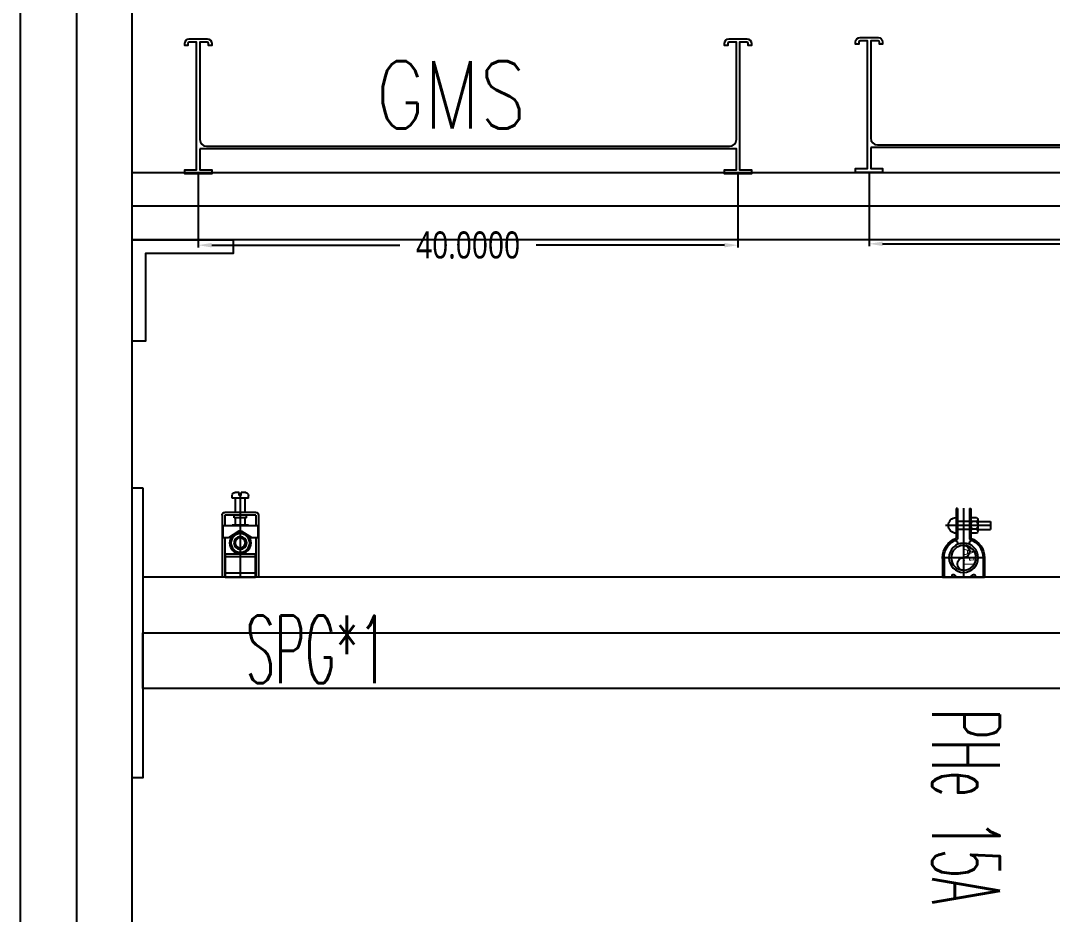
# Model space of a CAD drawing. Extents: x -3080 to 28500, y -1326 to 31609.
# Drawn here: x 22726.7 to 22803.2, y 26375 to 26441.2 of the extents above; entities that cross this region are included whole.
import ezdxf
from ezdxf.enums import TextEntityAlignment as Align
from ezdxf.xclip import XClip

# ---------------------------------------------------------------- set-up
doc = ezdxf.new("R2010")
doc.units = 0
doc.header["$LTSCALE"] = 100
doc.header["$XCLIPFRAME"] = 2
doc.linetypes.add('188K-SM-07-F10-MECH-CR PIPE-Y2257103$0$AP7P1-SM-08-FNN-120-A(4)-SMP$0$18P2-SM-08-FNN-320-A(9)-20190318-JEN$0$SM-08-FNN-300-A(9)-JEN$0$15P6-SM-08-FNN-320-A(10)-UIS-TCM$0$15P6-SM-08-FNN-320-A(10)-UIS-TCM$0$15P6-SM-08-FNN-320-A(10)-UIS-TCM$0$15P6-SM-08-FNN-320-A(10)-UIS-TCM$0$15P6-SM-08-FNN-320-A(10)-UIS-TCM$0$15P6-SM-08-FNN-320-A(10)-UIS-TCM$0$15P6-SM-08-FNN-320-A(10)-UIS-TCM$0$8$0$F14P7-08-FNN-08-001_SPG$0$CENTER', pattern=[50.800000000000004, 31.75, -6.35, 6.35, -6.35])
doc.linetypes.add('188K-SM-07-F10-MECH-CR PIPE-Y2257103$0$AP7P1-SM-08-FNN-120-A(4)-SMP$0$18P2-SM-08-FNN-320-A(9)-20190318-JEN$0$SM-08-FNN-300-A(9)-JEN$0$15P6-SM-08-FNN-320-A(10)-UIS-TCM$0$15P6-SM-08-FNN-320-A(10)-UIS-TCM$0$15P6-SM-08-FNN-320-A(10)-UIS-TCM$0$15P6-SM-08-FNN-320-A(10)-UIS-TCM$0$15P6-SM-08-FNN-320-A(10)-UIS-TCM$0$15P6-SM-08-FNN-320-A(10)-UIS-TCM$0$15P6-SM-08-FNN-320-A(10)-UIS-TCM$0$8$0$F14P7-08-FNN-08-001_SPG$0$HIDDEN', pattern=[9.524999999999999, 6.35, -3.175])
for name, color, linetype in [('0-xref', 8, 'Continuous'), ('188K-SM-07-F10-MECH-CR PIPE-Y2257103$0$0-BG', 6, 'Continuous'), ('188K-SM-07-F10-MECH-CR PIPE-Y2257103$0$0-Y-CCD', 5, 'Continuous'), ('188K-SM-07-F10-MECH-CR PIPE-Y2257103$0$AP7P1-SM-08-FNN-120-A(4)-SMP$0$18P2-SM-08-FNN-320-A(9)-20190318-JEN$0$SM-08-FNN-300-A(9)-JEN$0$15P6-SM-08-FNN-320-A(10)-UIS-TCM$0$15P6-SM-08-FNN-320-A(10)-UIS-TCM$0$15P6-SM-08-FNN-320-A(10)-UIS-TCM$0$15P6-SM-08-FNN-320-A(10)-UIS-TCM$0$15P6-SM-08-FNN-320-A(10)-UIS-TCM$0$8$0$F14P7-08-FNN-08-001_SPG$0$G-SPG_C-20%F2+N2#AC201', 120, 'Continuous'), ('188K-SM-07-F10-MECH-CR PIPE-Y2257103$0$DIM', 3, 'Continuous'), ('188K-SM-07-F10-MECH-CR PIPE-Y2257103$0$H-TXT', 7, 'Continuous'), ('188K-SM-07-F10-MECH-CR PIPE-Y2257103$0$SH-LINE-130', 2, 'Continuous'), ('188K-SM-07-F10-MECH-CR PIPE-Y2257103$0$UPW_PVDF', 7, 'Continuous'), ('188K-SM-07-F10-MECH-CR PIPE-Y2257103$0$X-S-FAB_SL ALL$0$ASP_8', 8, 'Continuous')]:
    doc.layers.add(name, color=color, linetype=linetype)
doc.styles.add('188K-SM-07-F10-MECH-CR PIPE-Y2257103$0$AA-TXT', font='romans.shx', dxfattribs={"bigfont": 'chineset.shx'})
doc.styles.add('188K-SM-07-F10-MECH-CR PIPE-Y2257103$0$AP6A-SM-08-FNN-300-A(18)-BAY$0$15P6-SM-08-FNN-100-A(D)-UIS-TCM$0$SM-08-FNN-300-0_WWT(8)$0$SIMPLEX', font='SIMPLEX.shx', dxfattribs={"width": 0.7})
doc.styles.add('188K-SM-07-F10-MECH-CR PIPE-Y2257103$0$Standard', font='', dxfattribs={"width": 0.8})
doc.styles.get('188K-SM-07-F10-MECH-CR PIPE-Y2257103$0$Standard').set_extended_font_data('Microsoft JhengHei')
doc.dimstyles.new('188K-SM-07-F10-MECH-CR PIPE-Y2257103$0$Standard', dxfattribs={"dimtxt": 0.18, "dimasz": 0.18, "dimexe": 0.18, "dimexo": 0.0625, "dimgap": 0.09, "dimtad": 0, "dimtih": 1, "dimtoh": 1, "dimdec": 4, "dimzin": 0, "dimdsep": 46, "dimtxsty": '188K-SM-07-F10-MECH-CR PIPE-Y2257103$0$Standard', "dimcen": 0.09, "dimadec": 0, "dimazin": 0, "dimtfac": 1, "dimtdec": 4, "dimtofl": 0, "dimtmove": 0, "dimatfit": 3, "dimfxl": 1, "dimtolj": 1, "dimtzin": 0, "dimarcsym": 0})

# ---------------------------------------------------------------- blocks, each defined once
blk = doc.blocks.new('188K-SM-07-F10-MECH-CR PIPE-Y2257103$0$X-S-FAB_SL ALL')
at = {"layer": '188K-SM-07-F10-MECH-CR PIPE-Y2257103$0$X-S-FAB_SL ALL$0$ASP_8'}
blk.add_line((18261.47860065383, -73033.97692126504), (18261.47860065383, -72848.97692126504), dxfattribs=at)
blk = doc.blocks.new('*D1544')
at = {"layer": '188K-SM-07-F10-MECH-CR PIPE-Y2257103$0$DIM', "color": 0, "lineweight": -2, "transparency": 16777216}
for p, q in [((-3.827021247335479e-18, -0.0625), (-3.351807272807642e-16, -5.473916683800262)), ((60, -0.0625), (60, -5.473916683800262)), ((0.9999999999999997, -5.293916683800262), (24.97957708049113, -5.293916683800262)), ((59, -5.293916683800262), (35.02042291950887, -5.293916683800262))]:
    blk.add_line(p, q, dxfattribs=at)
at = {"layer": '188K-SM-07-F10-MECH-CR PIPE-Y2257103$0$DIM', "color": 0, "transparency": 16777216}
for points in [[(0.9999999999999997, -5.127250017133595), (0.9999999999999997, -5.460583350466929), (-3.241589060884381e-16, -5.293916683800262)], [(59, -5.127250017133595), (59, -5.460583350466929), (60, -5.293916683800262)]]:
    blk.add_solid(points, dxfattribs=at)
at = {"layer": 'DefPoints', "color": 0, "transparency": 16777216}
for p in [(0, 0), (60, 0), (60, -5.293916683800262)]:
    blk.add_point(p, dxfattribs=at)
at = {"layer": '188K-SM-07-F10-MECH-CR PIPE-Y2257103$0$DIM', "color": 0, "transparency": 16777216, "insert": (30, -5.293916683800262), "char_height": 2, "attachment_point": 5, "style": '188K-SM-07-F10-MECH-CR PIPE-Y2257103$0$Standard'}
blk.add_mtext('\\A1;60.0000', dxfattribs=at)
blk = doc.blocks.new('*D272')
at = {"layer": '188K-SM-07-F10-MECH-CR PIPE-Y2257103$0$DIM', "color": 0, "lineweight": -2, "transparency": 16777216}
for p, q in [((-3.827021247335479e-18, -0.0625), (-3.351807272807642e-16, -5.473916683800262)), ((40, -0.0625), (40, -5.473916683800262)), ((0.9999999999999997, -5.293916683800262), (14.94478854024557, -5.293916683800262)), ((39, -5.293916683800262), (25.05521145975443, -5.293916683800262))]:
    blk.add_line(p, q, dxfattribs=at)
at = {"layer": '188K-SM-07-F10-MECH-CR PIPE-Y2257103$0$DIM', "color": 0, "transparency": 16777216}
for points in [[(0.9999999999999997, -5.127250017133595), (0.9999999999999997, -5.460583350466929), (-3.241589060884381e-16, -5.293916683800262)], [(39, -5.127250017133595), (39, -5.460583350466929), (40, -5.293916683800262)]]:
    blk.add_solid(points, dxfattribs=at)
at = {"layer": 'DefPoints', "color": 0, "transparency": 16777216}
for p in [(0, 0), (40, 0), (40, -5.293916683800262)]:
    blk.add_point(p, dxfattribs=at)
at = {"layer": '188K-SM-07-F10-MECH-CR PIPE-Y2257103$0$DIM', "color": 0, "transparency": 16777216, "insert": (20, -5.293916683800262), "char_height": 2, "attachment_point": 5, "style": '188K-SM-07-F10-MECH-CR PIPE-Y2257103$0$Standard'}
blk.add_mtext('\\A1;40.0000', dxfattribs=at)
blk = doc.blocks.new('188K-SM-07-F10-MECH-CR PIPE-Y2257103$0$SEC-P-Clamp-15A')
at = {"color": 0, "linetype": 'ByBlock'}
for p, q in [((-5.5, 50.84137674618978), (-5.5, 28.84137674618978)), ((-4.5, 50.84137674618978), (-5.5, 50.84137674618978)), ((-4.5, 50.84137674618978), (-4.5, 28.13404875209017)), ((4.5, 50.84137674618978), (4.5, 28.13404875209017)), ((4.5, 50.84137674618978), (5.5, 50.84137674618978)), ((5.5, 50.84137674618978), (5.5, 28.84137674618978)), ((-10.5, 41.34137674618978), (-19.91546366972398, 41.34137674618978)), ((-19.91546366972398, 41.34137674618978), (-19.91546366972398, 35.34137674618978)), ((-10.5, 42.67150376511199), (-10.5, 34.01124972726757)), ((-6.299999999999272, 44.11487943808606), (-9.700000000000728, 44.11487943808606)), ((-9.700000000000728, 41.22812809213792), (-6.299999999999272, 41.22812809213792)), ((-4.5, 41.34137674618978), (4.5, 41.34137674618978)), ((-10.5, 35.34137674618978), (-19.91546366972398, 35.34137674618978)), ((-9.700000000000728, 35.45462540024164), (-6.299999999999272, 35.45462540024164)), ((-9.700000000000728, 32.5678740542935), (-6.299999999999272, 32.5678740542935)), ((-4.5, 35.34137674618978), (4.5, 35.34137674618978)), ((-15.5, 14.34999999998763), (-15.5, 0)), ((-14.5, 14.34999999998763), (-14.5, 0)), ((14.5, 14.34999999998763), (14.5, 0)), ((15.5, 14.34999999998763), (15.5, 0)), ((15.5, 0), (-15.5, 0)), ((-8.5, 1.085786437626666), (-8.5, 0)), ((-5, 0), (-6.792893218815152, 1.792893218815152)), ((5, 0), (6.792893218815152, 1.792893218815152)), ((8.5, 1.085786437626666), (8.5, 0))]:
    blk.add_line(p, q, dxfattribs=at)
at = {"color": 1, "linetype": 'ByBlock'}
for p, q in [((0, 51.0749094921448), (0, 0)), ((-19.91546366972398, 38.34137674618978), (13.44448189458853, 38.34137674618978)), ((-16.37344840898004, 14.34999999997672), (16.37344840885635, 14.34999999997672))]:
    blk.add_line(p, q, dxfattribs=at)
at = {"color": 0, "linetype": 'ByBlock'}
for radius in [10.85, 9.199999999999998]:
    blk.add_circle((-7.275957614183426e-11, 14.34999999998763), radius, dxfattribs=at)
for centre, radius, start, end in [((-8.797916666666424, 42.67150376511199), 1.702083333333331, 122.0046278307419, 237.9953721692581), ((-4.891666666666424, 38.34137674618978), 5.608333333333333, 149.020901138302, 210.979098861698), ((-7.202083333333576, 42.67150376511199), 1.702083333333335, 302.0046278307419, 57.99537216925814), ((-11.10833333333358, 38.34137674618978), 5.608333333333319, 329.020901138302, 30.97909886169807), ((5.5, 38.34137674618978), 5.773502691896233, 270, 90), ((-8.797916666666424, 34.01124972726757), 1.702083333333329, 122.0046278307419, 237.9953721692581), ((-7.202083333333576, 34.01124972726757), 1.70208333333333, 302.0046278307419, 57.99537216925814), ((0, 14.34999999999854), 15.5, 110.7835595958652, 180), ((0, 14.34999999999854), 14.5, 108.0800126244778, 180), ((-6.325000000011642, 25.33407938793971), 1.825000000011642, 299.9345875653077, 119.935170273452), ((-6.184563972055912e-11, 18.94999999998254), 4.600000000005911, 90, 270), ((0, 14.34999999999854), 14.5, 0, 71.91998737552218), ((6.324999999866122, 25.33407938793971), 1.825000000011642, 60.06482972654796, 240.0654124346923), ((0, 14.34999999999854), 15.5, 0, 69.21644040413479), ((-6.184563972055912e-11, 9.749999999989086), 4.600000000005911, 270, 90), ((-7.5, 1.085786437626666), 1, 45, 180), ((7.5, 1.085786437626666), 1, 0, 135)]:
    blk.add_arc(centre, radius, start, end, dxfattribs=at)
at = {"color": 2, "linetype": 'ByBlock', "style": '188K-SM-07-F10-MECH-CR PIPE-Y2257103$0$Standard', "width": 0.75}
blk.add_text('15A', height=8, rotation=90, dxfattribs=at).set_placement((-4.000000000061846, 14.14999999998327), align=Align.MIDDLE)
blk = doc.blocks.new('*U252')
at = {"color": 0}
blk.add_blockref('188K-SM-07-F10-MECH-CR PIPE-Y2257103$0$SEC-P-Clamp-15A', (0, 0), dxfattribs=at)
blk = doc.blocks.new('188K-SM-07-F10-MECH-CR PIPE-Y2257103$0$AP7P1-SM-08-FNN-120-A(4)-SMP$0$18P2-SM-08-FNN-320-A(9)-20190318-JEN$0$SM-08-FNN-300-A(9)-JEN$0$15P6-SM-08-FNN-320-A(10)-UIS-TCM$0$15P6-SM-08-FNN-320-A(10)-UIS-TCM$0$15P6-SM-08-FNN-320-A(10)-UIS-TCM$0$15P6-SM-08-FNN-320-A(10)-UIS-TCM$0$15P6-SM-08-FNN-320-A(10)-UIS-TCM$0$15P6-SM-08-FNN-320-A(10)-UIS-TCM$0$15P6-SM-08-FNN-320-A(10)-UIS-TCM$0$8$0$F14P7-08-FNN-08-001_SPG$0$TubeClamp-6+10')
at = {"color": 0, "linetype": 'ByBlock'}
for p, q in [((-3.999999999999756, 47.64388270715062), (-0.7499999999996918, 47.64388270715062)), ((-0.7499999999996918, 45.64388270715062), (-0.7499999999996918, 47.64388270715062)), ((0.7500000000003082, 47.64388270715062), (4.000000000000242, 47.64388270715062)), ((0.7500000000003082, 45.64388270715062), (0.7500000000003082, 47.64388270715062)), ((-5.999999999999756, 43.64388270715064), (-5.999999999999756, 45.64388270715064)), ((-5.999999999999758, 43.64388270715062), (6.000000000000242, 43.64388270715062)), ((-3.500000000000206, 33.00000000000185), (-3.499999999999825, 43.64388270715062)), ((-0.7499999999996918, 45.64388270715062), (0.7500000000003082, 45.64388270715062)), ((3.499999999999794, 33.00000000000186), (3.500000000000175, 43.64388270715062)), ((6.000000000000242, 43.64388270715061), (6.000000000000242, 45.64388270715061)), ((-13.50000000000014, 31.00000000000189), (-13.50000000000014, 1.859845610852062e-12)), ((-11.50000000000014, 33.00000000000189), (11.49999999999986, 33.0000000000018)), ((-11.50000000000014, 31.00000000000189), (-11.49999999999919, 23.14388270715127)), ((-11.50000000000014, 31.00000000000189), (11.49999999999986, 31.0000000000018)), ((-4.499999999999998, 29.00000000000186), (-4.50000000000029, 31.00000000000172)), ((4.5, 29.00000000000183), (4.49999999999971, 31.00000000000197)), ((11.49999999999986, 31.0000000000018), (11.50000000000081, 23.14388270714959)), ((13.49999999999986, 31.0000000000018), (13.49999999999986, 1.77635683940025e-12)), ((-12.94999999999925, 23.14388270715139), (12.9500000000013, 23.14388270714949)), ((-12.94999999999925, 23.14388270714957), (-12.94999999999925, 14.14388270714957)), ((-5.999999999999756, 23.6438827071508), (6.000000000000243, 23.64388270715044)), ((-5.999999999999756, 23.6438827071508), (-5.999999999999756, 23.14388270714898)), ((-4.499999999999998, 29.00000000000186), (4.500000000000001, 29.00000000000183)), ((-3.499999999999294, 23.64388270715073), (-3.499999999999999, 29.00000000000185)), ((3.500000000000706, 23.64388270715052), (3.500000000000001, 29.00000000000183)), ((6.000000000000243, 23.64388270715044), (6.000000000000243, 23.14388270715044)), ((12.9500000000013, 23.14388270714949), (12.9500000000013, 14.14388270714767)), ((-0.9999999999994298, 19.14388270715135), (-8.749999999999957, 14.14388270714956)), ((-1.000000000002158, 19.14388270714953), (0.9999999999978417, 19.14388270714953)), ((1.00000000000057, 19.14388270714953), (8.750000000000952, 14.1438827071495)), ((-12.94999999999925, 14.14388270714957), (-8.749999999999957, 14.14388270714956)), ((-11.49999999999861, 14.14388270714957), (-11.49999999999923, 1.859845610852062e-12)), ((8.750000000000043, 14.1438827071495), (12.9500000000013, 14.14388270714949)), ((11.50000000000048, 14.14388270714949), (11.49999999999986, 1.77635683940025e-12)), ((-11.00000000000014, -12.1000000000003), (10.99999999999986, -12.10000000000038))]:
    blk.add_line(p, q, dxfattribs=at)
at = {"color": 1, "linetype": '188K-SM-07-F10-MECH-CR PIPE-Y2257103$0$AP7P1-SM-08-FNN-120-A(4)-SMP$0$18P2-SM-08-FNN-320-A(9)-20190318-JEN$0$SM-08-FNN-300-A(9)-JEN$0$15P6-SM-08-FNN-320-A(10)-UIS-TCM$0$15P6-SM-08-FNN-320-A(10)-UIS-TCM$0$15P6-SM-08-FNN-320-A(10)-UIS-TCM$0$15P6-SM-08-FNN-320-A(10)-UIS-TCM$0$15P6-SM-08-FNN-320-A(10)-UIS-TCM$0$15P6-SM-08-FNN-320-A(10)-UIS-TCM$0$15P6-SM-08-FNN-320-A(10)-UIS-TCM$0$8$0$F14P7-08-FNN-08-001_SPG$0$CENTER'}
blk.add_line((3.07468937862601e-13, 47.64984669893542), (-1.403321903126198e-13, -15.2000000000007), dxfattribs=at)
at = {"color": 8, "linetype": '188K-SM-07-F10-MECH-CR PIPE-Y2257103$0$AP7P1-SM-08-FNN-120-A(4)-SMP$0$18P2-SM-08-FNN-320-A(9)-20190318-JEN$0$SM-08-FNN-300-A(9)-JEN$0$15P6-SM-08-FNN-320-A(10)-UIS-TCM$0$15P6-SM-08-FNN-320-A(10)-UIS-TCM$0$15P6-SM-08-FNN-320-A(10)-UIS-TCM$0$15P6-SM-08-FNN-320-A(10)-UIS-TCM$0$15P6-SM-08-FNN-320-A(10)-UIS-TCM$0$15P6-SM-08-FNN-320-A(10)-UIS-TCM$0$15P6-SM-08-FNN-320-A(10)-UIS-TCM$0$8$0$F14P7-08-FNN-08-001_SPG$0$HIDDEN'}
for p, q in [((-13.49999999999923, 1.859845610852062e-12), (-13.50000000000014, -14.99999999999811)), ((-11.49999999999923, 1.859845610852062e-12), (-11.50000000000014, -14.99999999999811)), ((-11.00000000000014, 1.859845610852062e-12), (10.99999999999986, 1.859845610852062e-12)), ((11.49999999999986, 1.77635683940025e-12), (11.49999999999986, -14.9999999999982)), ((13.49999999999986, 1.77635683940025e-12), (13.49999999999986, -14.9999999999982)), ((-13.50000000000014, -14.99999999999811), (-11.50000000000014, -14.99999999999811)), ((11.49999999999986, -14.9999999999982), (13.49999999999986, -14.9999999999982))]:
    blk.add_line(p, q, dxfattribs=at)
at = {"color": 0, "linetype": 'ByBlock'}
blk.add_lwpolyline([(-11.00000000000014, 2.399999999999677), (-11.00000000000014, -15.20000000000066), (10.99999999999986, -15.20000000000074), (10.99999999999986, 2.399999999999594)], close=True, dxfattribs=at)
for centre, radius in [((-1.567964581371801e-13, 10.33999999999964), 7.94), ((-1.567964581371801e-13, 10.33999999999964), 6.94), ((1.726618847897043e-12, 10.33999999999963), 4.76), ((1.726618847897043e-12, 10.33999999999963), 3.76)]:
    blk.add_circle(centre, radius, dxfattribs=at)
for centre, start, end in [((-3.999999999999756, 45.64388270715064), 90, 179.9999999999962), ((4.000000000000242, 45.64388270715061), 0, 90), ((-11.50000000000014, 31.00000000000189), 90, 180), ((11.49999999999986, 31.0000000000018), 0, 90)]:
    blk.add_arc(centre, 2, start, end, dxfattribs=at)
blk = doc.blocks.new('*U1543')
blk.add_lwpolyline([(0.1199999999953434, 1.840000000011059), (0.1199999999953434, 0.3000000000029104), (1, 0.3000000000029104), (1, 0), (-1, 0), (-1, 0.3000000000029104), (-0.1199999999953434, 0.3000000000029104), (-0.1199999999953434, 9.760000000023865), (-0.6600000000034925, 9.760000000023865, 0.4142135623739158), (-0.7600000000093132, 9.660000000018044), (-0.7600000000093132, 9.500000000021828), (-1, 9.500000000021828), (-1, 9.660000000018044, -0.4142135623739149), (-0.6600000000034925, 10.00000000002183), (0.6600000000034925, 10.00000000002183, -0.414213562373095), (1, 9.66000000002532), (1, 9.500000000021828), (0.7600000000093132, 9.500000000021828), (0.7600000000093132, 9.660000000018044, 0.4142135623730947), (0.6600000000034925, 9.760000000023865), (0.1199999999953434, 9.760000000023865), (0.1199999999953434, 2.540000000008149, 0.4142135623730945), (0.6199999999953434, 2.040000000008149), (59.38000000000466, 2.040000000008149, 0.4142135623730958), (59.88000000000466, 2.540000000008149), (59.88000000000466, 9.760000000023865), (59.33999999999651, 9.760000000023865, 0.4142135623739222), (59.23999999999069, 9.660000000018044), (59.23999999999069, 9.500000000021828), (59, 9.500000000021828), (59, 9.660000000018044, -0.4142135623739085), (59.33999999999651, 10.00000000002183), (60.66000000000349, 10.00000000002183, -0.4142135623730948), (61, 9.660000000018044), (61, 9.500000000021828), (60.76000000000931, 9.500000000021828), (60.76000000000931, 9.660000000018044, 0.414213562373095), (60.66000000000349, 9.760000000023865), (60.11999999999534, 9.760000000023865), (60.11999999999534, 0.3000000000029104), (61, 0.3000000000029104), (61, 0), (59, 0), (59, 0.3000000000029104), (59.88000000000466, 0.3000000000029104), (59.88000000000466, 1.840000000011059)], format="xyb", close=True)
at = {"layer": '188K-SM-07-F10-MECH-CR PIPE-Y2257103$0$DIM'}
dim = blk.add_linear_dim(base=(60, -5.293916683800262), p1=(0, 0), p2=(60, 0), dimstyle='188K-SM-07-F10-MECH-CR PIPE-Y2257103$0$Standard', override={"dimtxt": 2, "dimasz": 1, "dimfxl": 0.1}, dxfattribs=at)
dim.commit()
dim.dimension.update_dxf_attribs({"geometry": '*D1544', "text_midpoint": (30, -5.293916683800262)})
blk = doc.blocks.new('*U271')
blk.add_lwpolyline([(0.1199999999953434, 1.840000000011059), (0.1199999999953434, 0.3000000000029104), (1, 0.3000000000029104), (1, 0), (-1, 0), (-1, 0.3000000000029104), (-0.1199999999953434, 0.3000000000029104), (-0.1199999999953434, 9.760000000023865), (-0.6600000000034925, 9.760000000023865, 0.4142135623739158), (-0.7600000000093132, 9.660000000018044), (-0.7600000000093132, 9.500000000021828), (-1, 9.500000000021828), (-1, 9.660000000018044, -0.4142135623739149), (-0.6600000000034925, 10.00000000002183), (0.6600000000034925, 10.00000000002183, -0.414213562373095), (1, 9.66000000002532), (1, 9.500000000021828), (0.7600000000093132, 9.500000000021828), (0.7600000000093132, 9.660000000018044, 0.4142135623730947), (0.6600000000034925, 9.760000000023865), (0.1199999999953434, 9.760000000023865), (0.1199999999953434, 2.540000000008149, 0.4142135623730945), (0.6199999999953434, 2.040000000008149), (39.38000000000466, 2.040000000008149, 0.4142135623730958), (39.88000000000466, 2.540000000008149), (39.88000000000466, 9.760000000023865), (39.33999999999651, 9.760000000023865, 0.4142135623739222), (39.23999999999069, 9.660000000018044), (39.23999999999069, 9.500000000021828), (39, 9.500000000021828), (39, 9.660000000018044, -0.4142135623739085), (39.33999999999651, 10.00000000002183), (40.66000000000349, 10.00000000002183, -0.4142135623730948), (41, 9.660000000018044), (41, 9.500000000021828), (40.76000000000931, 9.500000000021828), (40.76000000000931, 9.660000000018044, 0.414213562373095), (40.66000000000349, 9.760000000023865), (40.11999999999534, 9.760000000023865), (40.11999999999534, 0.3000000000029104), (41, 0.3000000000029104), (41, 0), (39, 0), (39, 0.3000000000029104), (39.88000000000466, 0.3000000000029104), (39.88000000000466, 1.840000000011059)], format="xyb", close=True)
at = {"layer": '188K-SM-07-F10-MECH-CR PIPE-Y2257103$0$DIM'}
dim = blk.add_linear_dim(base=(40, -5.293916683800262), p1=(0, 0), p2=(40, 0), dimstyle='188K-SM-07-F10-MECH-CR PIPE-Y2257103$0$Standard', override={"dimtxt": 2, "dimasz": 1, "dimfxl": 0.1}, dxfattribs=at)
dim.commit()
dim.dimension.update_dxf_attribs({"geometry": '*D272', "text_midpoint": (20, -5.293916683800262)})
blk = doc.blocks.new('188K-SM-07-F10-MECH-CR PIPE-Y2257103$0$PVD-1')
at = {"layer": '188K-SM-07-F10-MECH-CR PIPE-Y2257103$0$SH-LINE-130', "ltscale": 0.1}
blk.add_line((4014.239958137037, -72906.4769212651), (3894.239958137037, -72906.4769212651), dxfattribs=at)
for points in [[(3885.979958137028, -73013.97692126504), (3885.979958137046, -72789.77692126506), (3890.109958137044, -72789.77692126506), (3890.109958137025, -73013.97692126504)], [(3894.239958137023, -73013.97692126504), (3894.239958137041, -72789.77692126506), (3890.109958137044, -72789.77692126506), (3890.109958137025, -73013.97692126504)], [(4014.239958137037, -72908.9769212651), (3894.239958137037, -72908.9769212651), (3894.239958137037, -72903.9769212651), (4014.239958137037, -72903.9769212651)], [(3894.239958137037, -72908.9769212651), (3901.739958137037, -72908.9769212651), (3901.739958137037, -72909.9769212651), (3895.239958137037, -72909.9769212651), (3895.239958137037, -72916.4769212651), (3894.239958137037, -72916.4769212651)], [(3895.039958137015, -72927.35925616353), (3895.039958137015, -72948.85925616353), (3894.239958137026, -72948.85925616353), (3894.239958137026, -72927.35925616353)], [(4014.239958137026, -72933.97925616354), (3895.039958137015, -72933.97925616354), (3895.039958137015, -72938.10925616353), (4014.239958137026, -72938.10925616353)], [(4014.239958137026, -72942.23925616354), (3895.039958137015, -72942.23925616354), (3895.039958137015, -72938.10925616353), (4014.239958137026, -72938.10925616353)]]:
    blk.add_lwpolyline(points, close=True, dxfattribs=at)
at = {"layer": '188K-SM-07-F10-MECH-CR PIPE-Y2257103$0$0-BG', "xscale": -0.1, "yscale": 0.1, "zscale": 0.1}
blk.add_blockref('*U252', (3955.860931250085, -72933.97925616354), dxfattribs=at)
at = {"layer": '188K-SM-07-F10-MECH-CR PIPE-Y2257103$0$0-Y-CCD', "color": 5}
for name, p in [('*U1543', (3948.860776366346, -72903.9769212651)), ('*U271', (3899.140776366337, -72904.079254632))]:
    blk.add_blockref(name, p, dxfattribs=at)
at = {"layer": '188K-SM-07-F10-MECH-CR PIPE-Y2257103$0$AP7P1-SM-08-FNN-120-A(4)-SMP$0$18P2-SM-08-FNN-320-A(9)-20190318-JEN$0$SM-08-FNN-300-A(9)-JEN$0$15P6-SM-08-FNN-320-A(10)-UIS-TCM$0$15P6-SM-08-FNN-320-A(10)-UIS-TCM$0$15P6-SM-08-FNN-320-A(10)-UIS-TCM$0$15P6-SM-08-FNN-320-A(10)-UIS-TCM$0$15P6-SM-08-FNN-320-A(10)-UIS-TCM$0$8$0$F14P7-08-FNN-08-001_SPG$0$G-SPG_C-20%F2+N2#AC201', "xscale": -0.09999999999854498, "yscale": 0.09999999999854498, "zscale": 0.09999999999854481}
blk.add_blockref('188K-SM-07-F10-MECH-CR PIPE-Y2257103$0$AP7P1-SM-08-FNN-120-A(4)-SMP$0$18P2-SM-08-FNN-320-A(9)-20190318-JEN$0$SM-08-FNN-300-A(9)-JEN$0$15P6-SM-08-FNN-320-A(10)-UIS-TCM$0$15P6-SM-08-FNN-320-A(10)-UIS-TCM$0$15P6-SM-08-FNN-320-A(10)-UIS-TCM$0$15P6-SM-08-FNN-320-A(10)-UIS-TCM$0$15P6-SM-08-FNN-320-A(10)-UIS-TCM$0$15P6-SM-08-FNN-320-A(10)-UIS-TCM$0$15P6-SM-08-FNN-320-A(10)-UIS-TCM$0$8$0$F14P7-08-FNN-08-001_SPG$0$TubeClamp-6+10', (3902.259720087503, -72932.47925616492), dxfattribs=at)
at = {"layer": '188K-SM-07-F10-MECH-CR PIPE-Y2257103$0$H-TXT', "color": 7, "style": '188K-SM-07-F10-MECH-CR PIPE-Y2257103$0$AP6A-SM-08-FNN-300-A(18)-BAY$0$15P6-SM-08-FNN-100-A(D)-UIS-TCM$0$SM-08-FNN-300-0_WWT(8)$0$SIMPLEX', "text_generation_flag": 6, "width": 0.5}
for s, rotation, p in [('SPG*1', 180, (3902.663979389676, -72939.3324037519, 0.0002209802318105554)), ('PHe 15A', 90, (3956.04579820306, -72943.72897979105, 0.0002209802318105554))]:
    blk.add_text(s, height=5, rotation=rotation, dxfattribs=at).set_placement(p, align=Align.MIDDLE_LEFT)
at = {"layer": '188K-SM-07-F10-MECH-CR PIPE-Y2257103$0$UPW_PVDF', "style": '188K-SM-07-F10-MECH-CR PIPE-Y2257103$0$AA-TXT', "width": 0.8}
blk.add_text('GMS', height=5, dxfattribs=at).set_placement((3912.298655453771, -72898.22120326711), align=Align.MIDDLE_LEFT)
blk = doc.blocks.new('188K-SM-07-F10-MECH-CR PIPE-Y2257103')
ref = blk.add_blockref('188K-SM-07-F10-MECH-CR PIPE-Y2257103$0$X-S-FAB_SL ALL', (4473.52135817644, 99334.76313715198))
XClip(ref).set_block_clipping_path([(-7553.464857013634, -75341.93696454832), (24026.20256238693, -67725.76962443824)])
at = {"layer": '188K-SM-07-F10-MECH-CR PIPE-Y2257103$0$0-BG'}
blk.add_blockref('188K-SM-07-F10-MECH-CR PIPE-Y2257103$0$PVD-1', (18840.76000069324, 99333.963137152), dxfattribs=at)

msp = doc.modelspace()

# ---------------------------------------------------------------- block references
at = {"layer": '0-xref'}
msp.add_blockref('188K-SM-07-F10-MECH-CR PIPE-Y2257103', (0, 0), dxfattribs=at)

doc.saveas('drawing.dxf')
